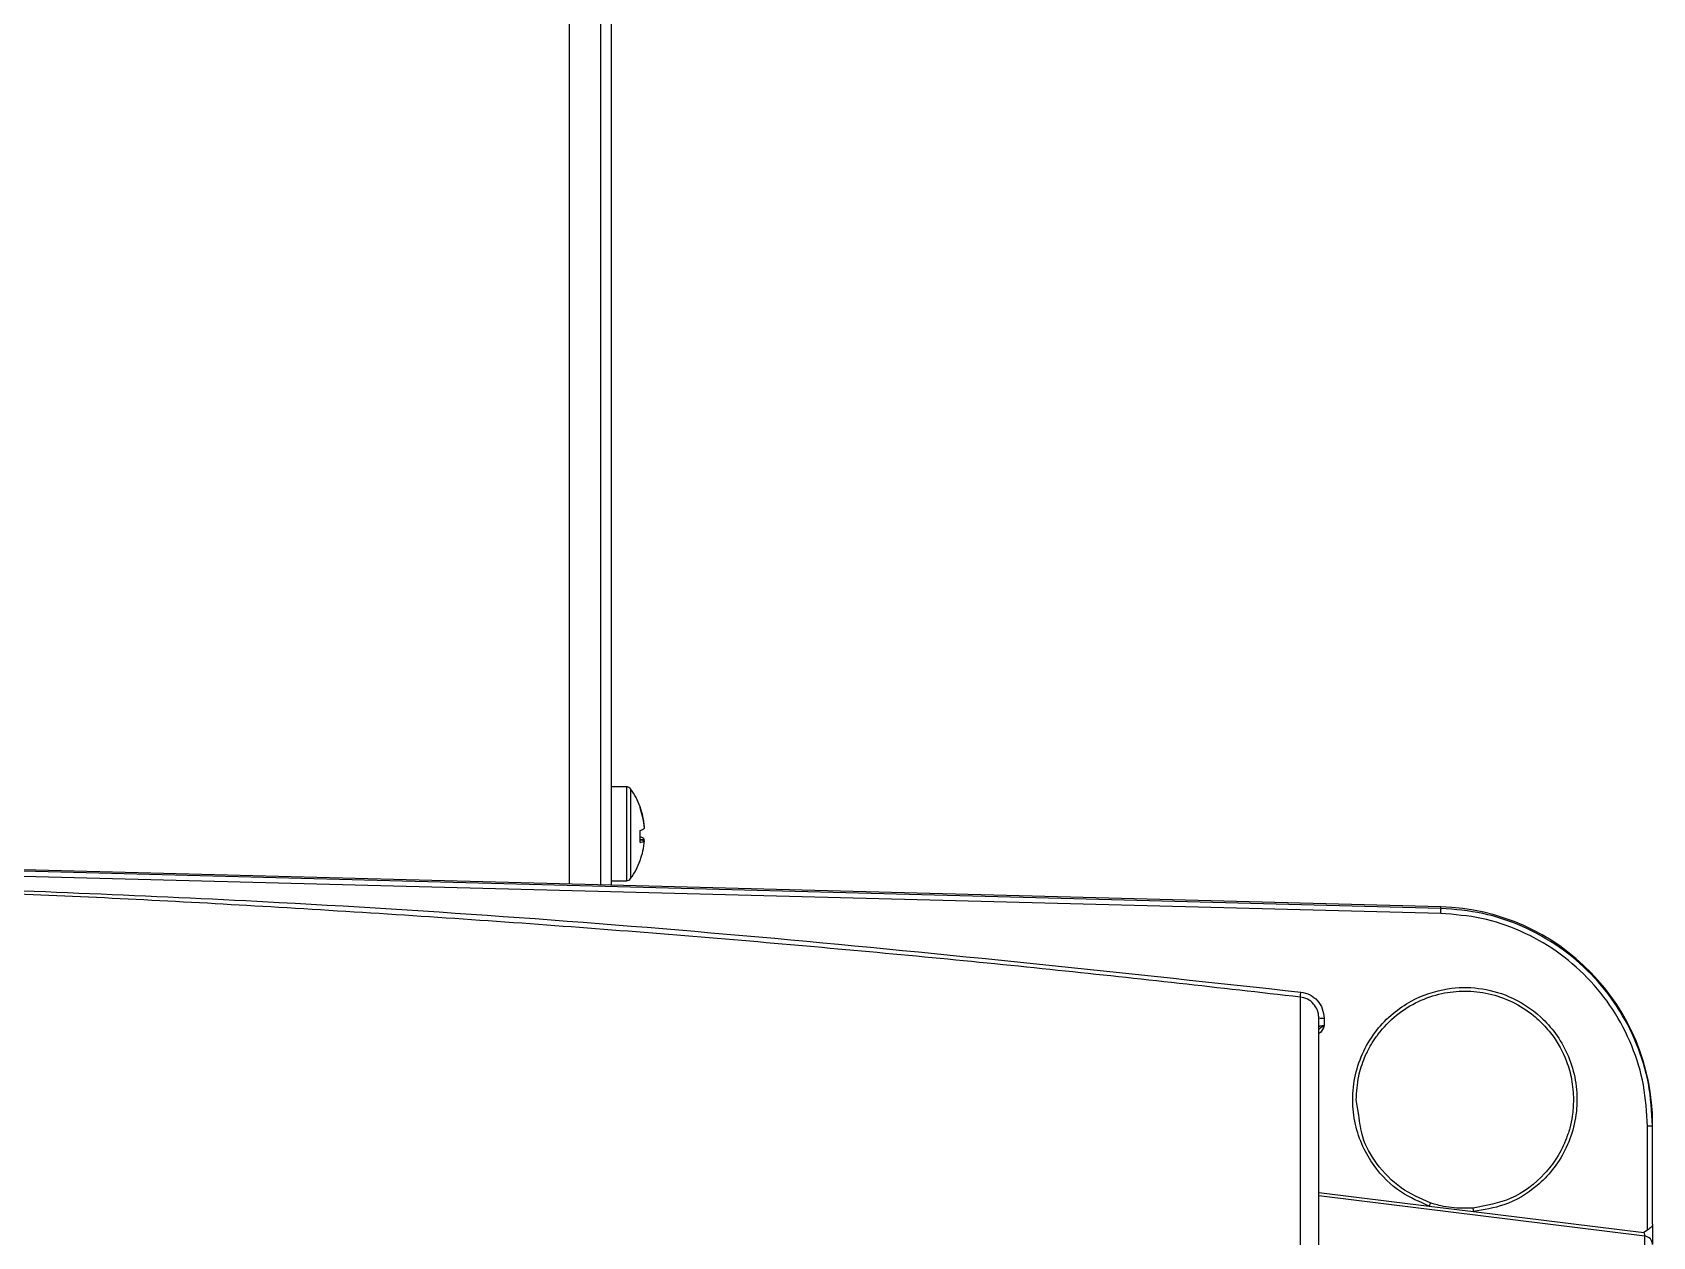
# Model space of a CAD drawing. Extents: x 8 to 113, y 0 to 87.
# Drawn here: x 83.3 to 87.96, y 39.13 to 42.592 of the extents above; entities that cross this region are included whole.
import ezdxf

# ---------------------------------------------------------------- set-up
doc = ezdxf.new("R2010")
doc.units = 0
doc.header["$MEASUREMENT"] = 0
doc.layers.add('OBJECT', color=7, linetype='CONTINUOUS')

msp = doc.modelspace()

# ---------------------------------------------------------------- linework, layer by layer
at = {"layer": 'OBJECT'}
for p, q in [((84.9646, 46.4382), (84.9646, 40.1402)), ((84.8446, 40.1433), (84.8446, 46.3482)), ((84.9346, 40.141), (84.9346, 46.3482)), ((85.008, 40.4232), (84.9646, 40.4232)), ((85.008, 40.4232), (85.008, 40.1532)), ((85.0201, 40.417), (85.0201, 40.1595)), ((85.06, 40.2681), (85.0476, 40.2694)), ((85.0477, 40.2729), (85.06, 40.2718)), ((85.06, 40.3084), (85.0597, 40.3083)), ((87.3506, 40.059), (83.1079, 40.1698)), ((87.3509, 40.0777), (83.1082, 40.1888)), ((87.3509, 40.0735), (83.1082, 40.1844)), ((84.9646, 40.1532), (85.008, 40.1532)), ((87.3509, 40.0735), (87.3509, 40.0777)), ((86.9465, 37.8367), (86.9465, 39.8184)), ((87.0145, 39.7581), (87.0145, 39.7357)), ((87.1149, 39.479), (87.1071, 39.5232)), ((87.9446, 39.1485), (87.9446, 39.4473)), ((87.9596, 39.1658), (87.9596, 39.4469)), ((86.9996, 39.2568), (87.3171, 39.2177)), ((87.9376, 39.1314), (86.9996, 39.2471)), ((87.3171, 39.2177), (87.4447, 39.202)), ((87.4447, 39.202), (87.9346, 39.1415)), ((87.9446, 39.1485), (87.9346, 39.1415)), ((87.9376, 37.819), (87.9376, 39.1314))]:
    msp.add_line(p, q, dxfattribs=at)
for centre, radius, start, end in [((85.008, 40.4082), 0.015, 35.6682, 90), ((84.8408, 40.2882), 0.2208, 20.4171, 35.6682), ((84.8426, 40.2902), 0.2182, 4.7663, 20.2801), ((85.0435, 40.3644), 0.00431, 331.6668, 11.5843), ((84.8399, 40.2862), 0.2209, 4.7775, 20.163), ((85.0388, 40.3276), 0.0313, 285.7507, 312.7788), ((84.7808, 40.2804), 0.267, 356.3424, 3.6576), ((85.0388, 40.2489), 0.0313, 47.2202, 74.2503), ((85.0453, 40.2885), 0.0252, 274.5431, 305.9316), ((84.8426, 40.2862), 0.2182, 339.7199, 355.2337), ((84.7805, 40.2961), 0.2674, 358.3177, 0.3378), ((84.8408, 40.2882), 0.2208, 324.3318, 339.5829), ((85.0461, 40.2119), 0.00169, 312.305, 7.5386), ((85.008, 40.1682), 0.015, 270, 324.3318), ((87.3346, 39.4529), 0.625, 0, 88.5), ((85.1128, 40.1206), 2.2387, 358.4214, 358.7948), ((79.5222, 40.7006), 7.4765, 353.22368, 353.33536), ((87.0108, 39.9011), 0.143, 265.4978, 271.4959), ((87.9483, 39.3042), 0.1432, 85.5005, 91.4932), ((87.7031, 39.0909), 0.4062, 160.4418, 161.8162), ((86.914, 39.1629), 0.5321, 4.2083, 5.2572), ((87.9346, 39.1066), 0.0249, 0.099, 83.1348)]:
    msp.add_arc(centre, radius, start, end, dxfattribs=at)
for points, knots in [([(82.9846, 40.1355), (83.3262, 40.1223), (84.1593, 40.0899), (85.4815, 39.9915), (86.4594, 39.8857), (86.9482, 39.8329)], [0, 0, 0, 0, 0.257951, 0.629014, 1, 1, 1, 1]), ([(86.9465, 39.8184), (86.714, 39.8447), (86.2411, 39.8983), (85.5185, 39.967), (84.7716, 40.0279), (84.0222, 40.0768), (83.4238, 40.109), (83.0826, 40.1208), (82.9846, 40.1242)], [0, 0, 0, 0, 0.176631, 0.359219, 0.547766, 0.742271, 0.925992, 1, 1, 1, 1]), ([(87.9446, 39.4473), (87.9424, 39.4868), (87.938, 39.5656), (87.9029, 39.6794), (87.8484, 39.7843), (87.7744, 39.8769), (87.6842, 39.9535), (87.5808, 40.0111), (87.4683, 40.0493), (87.3898, 40.0557), (87.3506, 40.059)], [0, 0, 0, 0, 0.125666, 0.250539, 0.37567, 0.500227, 0.625486, 0.75002, 0.875177, 1, 1, 1, 1]), ([(87.9596, 39.4469), (87.9572, 39.4882), (87.9526, 39.569), (87.9164, 39.6856), (87.8609, 39.7924), (87.7851, 39.887), (87.693, 39.9653), (87.5872, 40.0243), (87.4718, 40.0636), (87.3913, 40.0702), (87.3509, 40.0735)], [0, 0, 0, 0, 0.128141, 0.25071, 0.37607, 0.500341, 0.624825, 0.749582, 0.874632, 1, 1, 1, 1]), ([(87.3171, 39.2177), (87.2895, 39.2295), (87.228, 39.2558), (87.1646, 39.3198), (87.124, 39.3891), (87.1023, 39.4531), (87.0944, 39.5234), (87.1024, 39.5954), (87.1263, 39.6638), (87.1637, 39.7238), (87.2108, 39.7722), (87.2774, 39.8174), (87.3621, 39.8462), (87.4596, 39.8477), (87.5538, 39.8225), (87.6289, 39.7741), (87.6825, 39.714), (87.7165, 39.6557), (87.7382, 39.5884), (87.7448, 39.5162), (87.735, 39.4444), (87.7103, 39.3781), (87.6737, 39.3213), (87.6175, 39.264), (87.5404, 39.2173), (87.4743, 39.2067), (87.4447, 39.202)], [0, 0, 0, 0, 0.047316, 0.10545, 0.138716, 0.174328, 0.211696, 0.250007, 0.288318, 0.325684, 0.361293, 0.394556, 0.452686, 0.5, 0.547314, 0.605445, 0.638708, 0.674318, 0.711684, 0.749996, 0.788307, 0.825675, 0.861286, 0.894551, 0.952685, 1, 1, 1, 1]), ([(86.9996, 39.7585), (86.9993, 39.7628), (86.9988, 39.771), (86.9942, 39.785), (86.9846, 39.8), (86.9678, 39.8136), (86.9535, 39.8168), (86.9465, 39.8184)], [0, 0, 0, 0, 0.149147, 0.282418, 0.50059, 0.756831, 1, 1, 1, 1]), ([(86.9482, 39.8329), (86.9572, 39.8308), (86.9751, 39.8268), (86.9967, 39.8091), (87.0117, 39.7854), (87.0136, 39.7672), (87.0145, 39.7581)], [0, 0, 0, 0, 0.250228, 0.500086, 0.750006, 1, 1, 1, 1]), ([(87.1071, 39.5232), (87.1085, 39.5459), (87.111, 39.5873), (87.1262, 39.633), (87.1389, 39.6611), (87.147, 39.6764), (87.1549, 39.6896), (87.1624, 39.7009), (87.1824, 39.7286), (87.2206, 39.7682), (87.2839, 39.8079), (87.3513, 39.8308), (87.4202, 39.8382), (87.4895, 39.8305), (87.5573, 39.8069), (87.6054, 39.7762), (87.6363, 39.7488), (87.6538, 39.7306), (87.6831, 39.6948), (87.71, 39.6453), (87.7289, 39.5806), (87.731, 39.543), (87.7321, 39.5232)], [0, 0, 0, 0, 0.069282, 0.126552, 0.146107, 0.163732, 0.179426, 0.193188, 0.20502, 0.284194, 0.359756, 0.431706, 0.500043, 0.570466, 0.643108, 0.717971, 0.743473, 0.769223, 0.795223, 0.885057, 0.93942, 1, 1, 1, 1]), ([(86.9996, 37.8473), (86.9996, 37.9312), (86.9996, 38.1002), (86.9996, 38.3423), (86.9996, 38.5756), (86.9996, 38.7959), (86.9996, 38.9997), (86.9996, 39.1835), (86.9996, 39.3447), (86.9996, 39.4811), (86.9996, 39.5914), (86.9996, 39.6743), (86.9996, 39.7325), (86.9996, 39.7499), (86.9996, 39.7585)], [0, 0, 0, 0, 0.080321, 0.16194, 0.244772, 0.329378, 0.414487, 0.5, 0.585518, 0.670628, 0.755228, 0.838065, 0.919682, 1, 1, 1, 1]), ([(86.9984, 39.725), (86.9999, 39.7265), (87.0028, 39.7294), (87.0082, 39.7327), (87.0123, 39.7347), (87.0145, 39.7357)], [0, 0, 0, 0, 0.349332, 0.657365, 1, 1, 1, 1]), ([(87.0145, 39.7357), (87.0126, 39.7356), (87.0097, 39.7355), (87.0062, 39.7351), (87.0034, 39.7347), (87.0013, 39.7341), (86.9998, 39.7335), (86.9997, 39.7331), (86.9996, 39.7329)], [0, 0, 0, 0, 0.23989, 0.367317, 0.499483, 0.699788, 0.8375, 1, 1, 1, 1]), ([(87.0145, 39.7357), (87.012, 39.7286), (87.0088, 39.7196), (87.0012, 39.7144), (86.9996, 39.7133)], [0, 0, 0, 0, 0.789741, 1, 1, 1, 1]), ([(87.7321, 39.5232), (87.7314, 39.5073), (87.7302, 39.4797), (87.7233, 39.4483), (87.7178, 39.4297), (87.7147, 39.4203), (87.7055, 39.3951), (87.6864, 39.3568), (87.6372, 39.2932), (87.5577, 39.2326), (87.4808, 39.2185), (87.4439, 39.2117)], [0, 0, 0, 0, 0.102524, 0.17796, 0.2066585, 0.2279092, 0.2417122, 0.3799763, 0.5012388, 0.7600623, 1, 1, 1, 1]), ([(87.3203, 39.2269), (87.2913, 39.2395), (87.2314, 39.2656), (87.166, 39.3345), (87.1232, 39.4079), (87.1174, 39.4577), (87.1149, 39.479)], [0, 0, 0, 0, 0.27392, 0.565419, 0.814181, 1, 1, 1, 1]), ([(87.4439, 39.2117), (87.423, 39.2112), (87.3916, 39.2105), (87.3542, 39.2173), (87.3339, 39.2225), (87.324, 39.2257), (87.3203, 39.2269)], [0, 0, 0, 0, 0.498348, 0.748841, 0.907486, 1, 1, 1, 1]), ([(87.9596, 39.1658), (87.9593, 39.164), (87.9588, 39.161), (87.9554, 39.1566), (87.9506, 39.1527), (87.9466, 39.1499), (87.9446, 39.1485)], [0, 0, 0, 0, 0.2952375, 0.5005577, 0.7503958, 1, 1, 1, 1]), ([(87.9596, 39.1658), (87.9596, 39.1632), (87.9596, 39.1581), (87.9596, 39.1486), (87.9596, 39.1387), (87.9596, 39.1291), (87.9596, 39.1204), (87.9596, 39.1134), (87.9596, 39.1083), (87.9596, 39.1072), (87.9596, 39.1067)], [0, 0, 0, 0, 0.125085, 0.250241, 0.37481, 0.499483, 0.624581, 0.749701, 0.874734, 1, 1, 1, 1]), ([(87.9346, 39.1415), (87.935, 39.1403), (87.9357, 39.1378), (87.9367, 39.1346), (87.9374, 39.1322), (87.9375, 39.1316), (87.9376, 39.1314)], [0, 0, 0, 0, 0.2577346, 0.5124762, 0.7590317, 1, 1, 1, 1])]:
    msp.add_open_spline(points, degree=3, knots=knots, dxfattribs=at)

doc.saveas('drawing.dxf')
